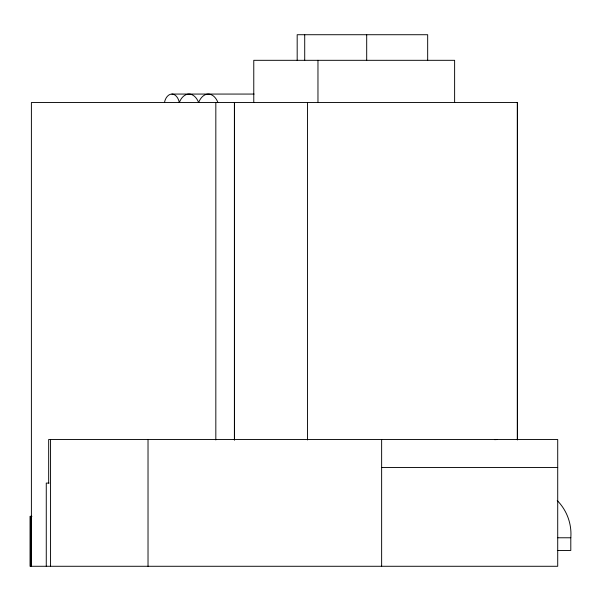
<?xml version="1.0" encoding="UTF-8"?>
<svg xmlns="http://www.w3.org/2000/svg" width="601" height="601" viewBox="0 0 601 601"><rect width="100%" height="100%" fill="white"/><g stroke="black" fill="none" stroke-linecap="round" stroke-linejoin="round"><path stroke-width="0.9" d="M494.503 439.647L496.373 439.504M495.442 439.647L497.305 439.504M164.449 102.516A11.99 7.783 -90 0 1 171.886 94.064L254.11 94.064M381.635 467.488L557.713 467.488M49.079 483.084L46.269 483.084L46.269 566.277M31.921 516.319L30.05 516.319L30.05 566.277L557.713 566.277L557.713 439.504L48.673 439.504L48.673 483.084M557.803 537.775L570.8 537.775L570.8 550.456L557.337 550.456M517.514 439.962L517.514 102.516L31.395 102.516L31.395 566.277M517.288 102.516L517.288 439.376M454.619 102.516L454.619 60.318L253.772 60.318L253.772 102.516M427.672 60.318L427.672 34.723L297.179 34.723L297.179 60.318M381.635 439.504L381.635 566.277M366.693 34.723L366.693 60.318M317.967 60.318L317.967 102.516M307.509 102.516L307.509 439.962M304.715 34.723L304.715 60.318M234.54 102.516L234.54 439.962M234.39 102.516L234.39 439.962M215.827 102.516L215.827 439.962M148.026 439.504L148.026 566.277M50.559 439.504L50.559 566.277M30.989 516.319L30.989 566.277M557.217 500.528A47.697 47.697 0 0 1 570.807 537.775M171.886 94.064A11.99 7.783 -90 0 1 179.316 102.516A17.324 11.246 -90 0 1 198.63 102.516A17.324 11.246 90 0 1 217.938 102.516"/></g></svg>
